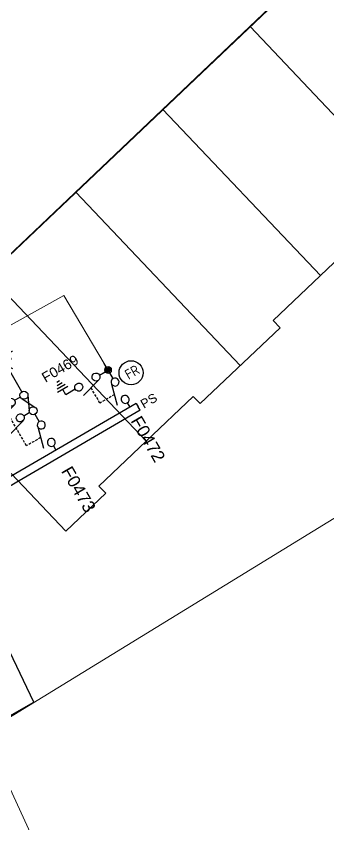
# Model space of a CAD drawing. Header units: metres. Extents: x 296686 to 300227, y 6172173 to 6175501.
# Drawn here: x 297087.5 to 297118.7, y 6174887 to 6174967.6 of the extents above; entities that cross this region are included whole.
import ezdxf
from ezdxf.enums import TextEntityAlignment as Align

# ---------------------------------------------------------------- set-up
doc = ezdxf.new("R2010")
doc.units = ezdxf.units.M
for name, pattern in [('A', [0]), ('CENTERX2', [4, 2.5, -0.5, 0.5, -0.5]), ('DASHED', [0.75, 0.5, -0.25])]:
    doc.linetypes.add(name, pattern=pattern)
doc.layers.get('0').update_dxf_attribs({"color": 6})
for name, color, linetype in [('_USER 14 DEVINFO', 7, 'Continuous'), ('Equip_HV_NEW', 2, 'Continuous'), ('Mains_HV_NEW_U72', 2, 'Continuous')]:
    doc.layers.add(name, color=color, linetype=linetype)
doc.layers.add('Cadastre Land Parcels_SP_EXT', color=9, linetype='Continuous', lineweight=5)
doc.layers.add('Cadastre Roads_SP_EXT', color=9, linetype='Continuous', lineweight=5)
doc.styles.add('ARIAL', font='arial.ttf', dxfattribs={"height": 2})
doc.styles.add('iecISOCP', font='isocp.shx')
doc.styles.add('IESYMBOL1', font='isocp.shx')
doc.styles.get("Standard").update_dxf_attribs({"font": 'arial.ttf'})
doc.styles.add('SWG_LABEL', font='arial.ttf')
doc.styles.add('SWITCH_LABEL', font='arial.ttf', dxfattribs={"height": 2.5})
doc.linetypes.add('Cable New UG', pattern='A,7,-0.25,["x",Standard,S=2,R=0,X=0.2,Y=-0.8],-2.1', length=9.35)

# ---------------------------------------------------------------- blocks, each defined once
blk = doc.blocks.new('SWG_SIE_TRF_NOES_NEW')
for p, q in [((7.01, 0.8), (2.79, 1.95)), ((14.68, 0), (20.54, 0))]:
    blk.add_line(p, q)
at = {"linetype": 'DASHED'}
blk.add_lwpolyline([(4.9, 1.38), (4.9, 4.64), (12.61, 4.64)], dxfattribs=at)
for points in [[(2.2, 0.01), (1.2, 0.01)], [(19.54, -0.75), (20.54, 0), (19.54, 0.75)], [(7.8, 0), (9.45, 0)]]:
    blk.add_lwpolyline(points)
for points in [[(3, -0.79, 1), (3, 0.81, 1)], [(7, -0.8, 1), (7, 0.8, 1)]]:
    blk.add_lwpolyline(points, format="xyb", close=True)
at = {"flags": 1}
blk.add_attdef('Z', (0, 0), '', height=0.2, dxfattribs=at)
at = {"style": 'SWITCH_LABEL', "flags": 9}
blk.add_attdef('STREET_CODE', text='', height=0.2, dxfattribs=at).set_placement((0, -0.2), align=Align.MIDDLE_LEFT)
at = {"flags": 9}
for tag, p in [('ORIENTATION', (0, -0.4)), ('SUBURB', (0, -1)), ('STREETNAME', (0, -1.2)), ('PARENT', (0, -0.6)), ('USAGE', (0, -0.8)), ('LOCATION', (0, -1.4)), ('NOTES', (0, -1.6)), ('OPERATED_BY', (0, -2.11)), ('OWNED_BY', (0, -1.89)), ('MAINTAINED_BY', (0, -2.32))]:
    blk.add_attdef(tag, text='', height=0.2, dxfattribs=at).set_placement(p, align=Align.MIDDLE_LEFT)
blk = doc.blocks.new('SWG_FUSE_NEW')
for points in [[(1.15, 0.72), (4.04, -0.71)], [(1.16, -0.72), (4.04, 0.73)]]:
    blk.add_lwpolyline(points)
for centre in [(0.8, 0), (4.4, 0.01)]:
    blk.add_circle(centre, 0.8)
blk = doc.blocks.new('*U198')
at = {"linetype": 'CENTERX2'}
blk.add_blockref('SWG_SIE_TRF_NOES_NEW', (0, 0), dxfattribs=at)
at = {"linetype": 'CENTERX2', "rotation": 180}
blk.add_blockref('SWG_FUSE_NEW', (14.68, 0), dxfattribs=at)
at = {"style": 'IESYMBOL1'}
blk.add_text('TRF', height=2.5, rotation=270.0174, dxfattribs=at).set_placement((22.51, -0.05), align=Align.MIDDLE_CENTER)
blk = doc.blocks.new('FAULT_INDIC_SE')
blk.add_circle((0, 0), 2.4)
at = {"insert": (-1.15, 1), "char_height": 2, "width": 2.7042, "attachment_point": 1, "style": 'iecISOCP'}
blk.add_mtext('FR', dxfattribs=at)
blk = doc.blocks.new('SWG_SIE_SU_NEW')
blk.add_line((5.81, 0.79), (1.59, 1.94))
at = {"linetype": 'A', "lineweight": 0}
for p, q in [((7.98, 0.35), (7.98, -0.37)), ((8.18, -0.58), (8.18, 0.56)), ((8.38, 0.66), (8.38, -0.68)), ((8.58, -0.71), (8.58, 0.69)), ((8.78, 0.66), (8.78, -0.68)), ((8.98, -0.59), (8.98, 0.56)), ((9.18, 0.35), (9.18, -0.38))]:
    blk.add_line(p, q, dxfattribs=at)
at = {"linetype": 'DASHED'}
blk.add_lwpolyline([(3.7, 1.36), (3.7, 4.73), (7.22, 4.73)], dxfattribs=at)
for points in [[(1, 0), (0, 0)], [(6.6, -0.01), (10.1, -0.01)]]:
    blk.add_lwpolyline(points)
for points in [[(1.8, -0.8, 1), (1.8, 0.8, 1)], [(5.8, -0.81, 1), (5.8, 0.79, 1)]]:
    blk.add_lwpolyline(points, format="xyb", close=True)
at = {"linetype": 'A', "lineweight": 0}
blk.add_circle((8.58, -0.01), 0.7, dxfattribs=at)
at = {"style": 'SWG_LABEL', "flags": 8}
blk.add_attdef('ASSET_NUM', text='', height=2.5, rotation=179.9544, dxfattribs=at).set_placement((-2.4, 0.01), align=Align.MIDDLE_LEFT)
at = {"flags": 1}
blk.add_attdef('Z', (0, 0), '', height=0.2, dxfattribs=at)
at = {"style": 'SWITCH_LABEL', "flags": 9}
blk.add_attdef('STREET_CODE', text='', height=0.2, dxfattribs=at).set_placement((0, 0), align=Align.MIDDLE_LEFT)
at = {"flags": 9}
for tag, p in [('ORIENTATION', (0, -0.2)), ('SUBURB', (0, -0.8)), ('STREETNAME', (0, -1)), ('OWNED_BY', (-0.01, -1.62)), ('PARENT', (0, -0.4)), ('USAGE', (0, -0.6)), ('LOCATION', (0, -1.2)), ('NOTES', (0, -1.4)), ('OPERATED_BY', (-0.01, -1.84)), ('MAINTAINED_BY', (-0.01, -2.05))]:
    blk.add_attdef(tag, text='', height=0.2, dxfattribs=at).set_placement(p, align=Align.MIDDLE_LEFT)
blk = doc.blocks.new('SWG_SIE_TRS_ES_1_NEW')
for p, q in [((-6.1, 4.33), (-1.8, 5.55)), ((-6.1, 0.75), (-1.8, 1.97)), ((5.3, -2.29), (7.7, -2.29)), ((5.6, -2.89), (7.4, -2.89)), ((5.9, -3.49), (7.1, -3.49)), ((6.21, -4.09), (6.81, -4.09))]:
    blk.add_line(p, q)
for points in [[(-6.59, 3.56), (-7.89, 3.56)], [(6.5, 3.57), (-0.99, 3.57)], [(6.5, 3.57), (6.5, -2.29)], [(-6.59, -0.02), (-7.89, -0.02)], [(6.5, -0.01), (-0.99, -0.01)]]:
    blk.add_lwpolyline(points)
for points in [[(-5.79, 2.76, -1), (-5.79, 4.36, -1)], [(-1.79, 2.77, -1), (-1.79, 4.37, -1)], [(-5.79, -0.82, -1), (-5.79, 0.78, -1)], [(-1.79, -0.81, -1), (-1.79, 0.79, -1)]]:
    blk.add_lwpolyline(points, format="xyb", close=True)
at = {"flags": 1}
blk.add_attdef('Z', (0, 0), '', height=0.2, dxfattribs=at)
at = {"style": 'SWG_LABEL', "flags": 8}
blk.add_attdef('ASSET_NUM', text='', height=2.5, dxfattribs=at).set_placement((-1.81, -2.26), align=Align.MIDDLE_CENTER)
at = {"style": 'SWITCH_LABEL', "flags": 9}
blk.add_attdef('STREET_CODE', text='', height=0.2, dxfattribs=at).set_placement((0, -0.2), align=Align.MIDDLE_LEFT)
at = {"flags": 9}
for tag, p in [('ORIENTATION', (0, -0.4)), ('SUBURB', (0, -1)), ('STREETNAME', (0, -1.2)), ('PARENT', (0, -0.6)), ('USAGE', (0, -0.8)), ('LOCATION', (0, -1.4)), ('NOTES', (0, -1.6)), ('OWNED_BY', (0.01, -1.8)), ('OPERATED_BY', (0.01, -2.03)), ('MAINTAINED_BY', (0, -2.23))]:
    blk.add_attdef(tag, text='', height=0.2, dxfattribs=at).set_placement(p, align=Align.MIDDLE_LEFT)
blk = doc.blocks.new('SWG_SIE_ES_NEW')
for p, q in [((-5.79, 0.78), (-1.79, 1.93)), ((0.01, -1.21), (2.41, -1.21)), ((0.31, -1.81), (2.11, -1.81)), ((0.61, -2.41), (1.81, -2.41)), ((0.92, -3.01), (1.52, -3.01))]:
    blk.add_line(p, q)
for points in [[(-5.79, -0.82, -1), (-5.79, 0.78, -1)], [(-1.79, -0.81, -1), (-1.79, 0.79, -1)]]:
    blk.add_lwpolyline(points, format="xyb", close=True)
for points in [[(-6.59, -0.02), (-7.89, -0.02)], [(-0.99, -0.01), (1.21, -0.01), (1.21, -1.21)]]:
    blk.add_lwpolyline(points)
at = {"flags": 1}
blk.add_attdef('Z', (0, 0), '', height=0.2, dxfattribs=at)
at = {"style": 'SWITCH_LABEL', "flags": 9}
blk.add_attdef('STREET_CODE', text='', height=0.2, dxfattribs=at).set_placement((0, -0.2), align=Align.MIDDLE_LEFT)
at = {"flags": 9}
for tag, p in [('ORIENTATION', (0, -0.4)), ('SUBURB', (0, -1)), ('STREETNAME', (0, -1.2)), ('PARENT', (0, -0.6)), ('USAGE', (0, -0.8)), ('LOCATION', (0, -1.4)), ('NOTES', (0, -1.6)), ('OPERATED_BY', (0, -2.01)), ('OWNED_BY', (0, -1.78)), ('MAINTAINED_BY', (0, -2.21))]:
    blk.add_attdef(tag, text='', height=0.2, dxfattribs=at).set_placement(p, align=Align.MIDDLE_LEFT)
at = {"style": 'ARIAL', "flags": 8}
blk.add_attdef('ASSET_NUM', text='', height=2, dxfattribs=at).set_placement((14.3, -5.09), align=Align.MIDDLE_RIGHT)
blk = doc.blocks.new('*U197')
for p, q in [((-1.6, 0), (-1.6, 41.45)), ((-1.6, 41.45), (-0.8, 41.45)), ((0, 41.45), (-0.8, 41.45)), ((0, 0), (0, 41.45)), ((-1.6, 0), (-0.8, 0)), ((0, 0), (-0.8, 0))]:
    blk.add_line(p, q)
at = {"style": 'ARIAL'}
blk.add_attdef('SWG_TYPE', text='', height=1.8, rotation=90, dxfattribs=at).set_placement((-0.8, 42.19), align=Align.MIDDLE_LEFT)
blk.add_attdef('SUB_TYPE', text='', height=1.8, rotation=90, dxfattribs=at).set_placement((-0.8, -0.76), align=Align.MIDDLE_RIGHT)

msp = doc.modelspace()

# ---------------------------------------------------------------- linework, layer by layer
at = {"layer": '_USER 14 DEVINFO'}
for points in [[(297084.712, 6174941.816), (297100.44, 6174925.24), (297105.156, 6174929.714), (297105.844, 6174928.989), (297113.823, 6174936.56), (297113.135, 6174937.286), (297122.565, 6174946.234), (297123.253, 6174945.509), (297131.233, 6174953.08), (297130.545, 6174953.806), (297139.975, 6174962.754), (297140.663, 6174962.028), (297144.646, 6174965.807), (297143.957, 6174966.533), (297153.482, 6174975.571), (297146.066, 6174991.587), (297141.848, 6174996.032)], [(297077.052, 6174934.547), (297080.7, 6174930.702), (297079.3, 6174929.374), (297082.948, 6174925.529), (297081.548, 6174924.201), (297085.203, 6174920.349), (297086.959, 6174922.014), (297092.424, 6174916.255), (297096.414, 6174920.041), (297095.725, 6174920.766), (297100.44, 6174925.24), (297084.712, 6174941.816)], [(297086.828, 6174904.227), (297082.203, 6174902.018), (297079.721, 6174900.937), (297078.386, 6174900.973), (297081.283, 6174894.771), (297082.052, 6174895.422), (297084.692, 6174896.651), (297089.243, 6174899.218)]]:
    msp.add_lwpolyline(points, close=True, dxfattribs=at)
for points in [[(297110.827, 6174966.595), (297127.243, 6174949.294)], [(297102.122, 6174958.335), (297117.85, 6174941.76)], [(297093.417, 6174950.075), (297109.834, 6174932.775)]]:
    msp.add_lwpolyline(points, dxfattribs=at)
at = {"layer": 'Cadastre Land Parcels_SP_EXT', "linetype": 'Continuous'}
for points in [[(297186.73, 6174958.939), (297161.176, 6175014.461), (297069.749, 6174927.686), (297084.261, 6174896.166), (297186.73, 6174958.939)], [(297202.967, 6174922.764), (297186.73, 6174958.939), (297084.261, 6174896.166), (297100.827, 6174860.189), (297202.967, 6174922.764)]]:
    msp.add_lwpolyline(points, close=True, dxfattribs=at)
msp.add_lwpolyline([(297069.749, 6174927.686), (297161.176, 6175014.461)], dxfattribs=at)
at = {"layer": 'Cadastre Roads_SP_EXT', "linetype": 'Continuous'}
msp.add_lwpolyline([(297100.827, 6174860.189), (297084.261, 6174896.166)], dxfattribs=at)
at = {"layer": 'Mains_HV_NEW_U72', "color": 2, "linetype": 'Cable New UG', "lineweight": 0, "flags": 128}
msp.add_lwpolyline([(297062.592, 6174942.936), (297070.313, 6174927.617), (297092.215, 6174939.779), (297096.269, 6174933.001)], dxfattribs=at)

# ---------------------------------------------------------------- block references
at = {"layer": 'Equip_HV_NEW', "linetype": 'CENTERX2'}
ref = msp.add_blockref('*U198', (297091.736, 6174923.83), dxfattribs=dict(at, xscale=0.5, yscale=0.5, zscale=0.5, rotation=120.1709358743278))
ref.add_attrib('ASSET_NUM', 'F0473', dxfattribs={"layer": '0', "height": 1.25, "rotation": 300.12531, "style": 'SWG_LABEL'}).set_placement((297092.464, 6174922.577), align=Align.MIDDLE_LEFT)
ref = msp.add_blockref('SWG_SIE_ES_NEW', (297092.942, 6174930.175), dxfattribs=dict(at, xscale=0.5, yscale=0.5, zscale=0.5, rotation=210.1709358743279))
ref.add_attrib('ASSET_NUM', 'F0469', dxfattribs={"layer": '0', "height": 1, "rotation": 210.17094, "style": 'ARIAL', "text_generation_flag": 6}).set_placement((297090.141, 6174931.488), align=Align.MIDDLE_LEFT)
at = {"layer": 'Equip_HV_NEW', "linetype": 'CENTERX2', "xscale": 0.5, "yscale": 0.5, "zscale": 0.5, "rotation": 30.17093611111113}
msp.add_blockref('FAULT_INDIC_SE', (297098.94, 6174932.067), dxfattribs=at)
at = {"layer": 'Equip_HV_NEW', "linetype": 'CENTERX2'}
ref = msp.add_blockref('SWG_SIE_SU_NEW', (297098.802, 6174928.632), dxfattribs=dict(at, xscale=0.5, yscale=0.5, zscale=0.5, rotation=120.1709358743278))
ref.add_attrib('ASSET_NUM', 'F0472', dxfattribs={"layer": '0', "height": 1.25, "rotation": 300.12531, "style": 'SWG_LABEL'}).set_placement((297099.4, 6174927.592), align=Align.MIDDLE_LEFT)
ref = msp.add_blockref('SWG_SIE_TRS_ES_1_NEW', (297084.473, 6174927.656), dxfattribs=dict(at, xscale=0.5, yscale=0.5, zscale=0.5, rotation=210.1709358743279))
ref.add_attrib('ASSET_NUM', 'F0470', dxfattribs={"layer": '0', "height": 1, "rotation": 210.17094, "style": 'SWG_LABEL', "text_generation_flag": 6}).set_placement((297084.687, 6174929.09), align=Align.MIDDLE_CENTER)
ref = msp.add_blockref('*U197', (297099.457, 6174929.013), dxfattribs=dict(at, xscale=0.5, yscale=0.5, zscale=0.5, rotation=120.1709358743278))
ref.add_attrib('SUB_TYPE', 'PS', dxfattribs={"layer": '0', "height": 0.9, "rotation": 210.17094, "style": 'ARIAL', "text_generation_flag": 6}).set_placement((297099.985, 6174928.857), align=Align.MIDDLE_LEFT)
ref.add_attrib('SWG_TYPE', '8DJH', dxfattribs={"layer": '0', "height": 0.9, "rotation": 210.17094, "style": 'ARIAL', "text_generation_flag": 6}).set_placement((297081.419, 6174918.064), align=Align.MIDDLE_RIGHT)

doc.saveas('drawing.dxf')
